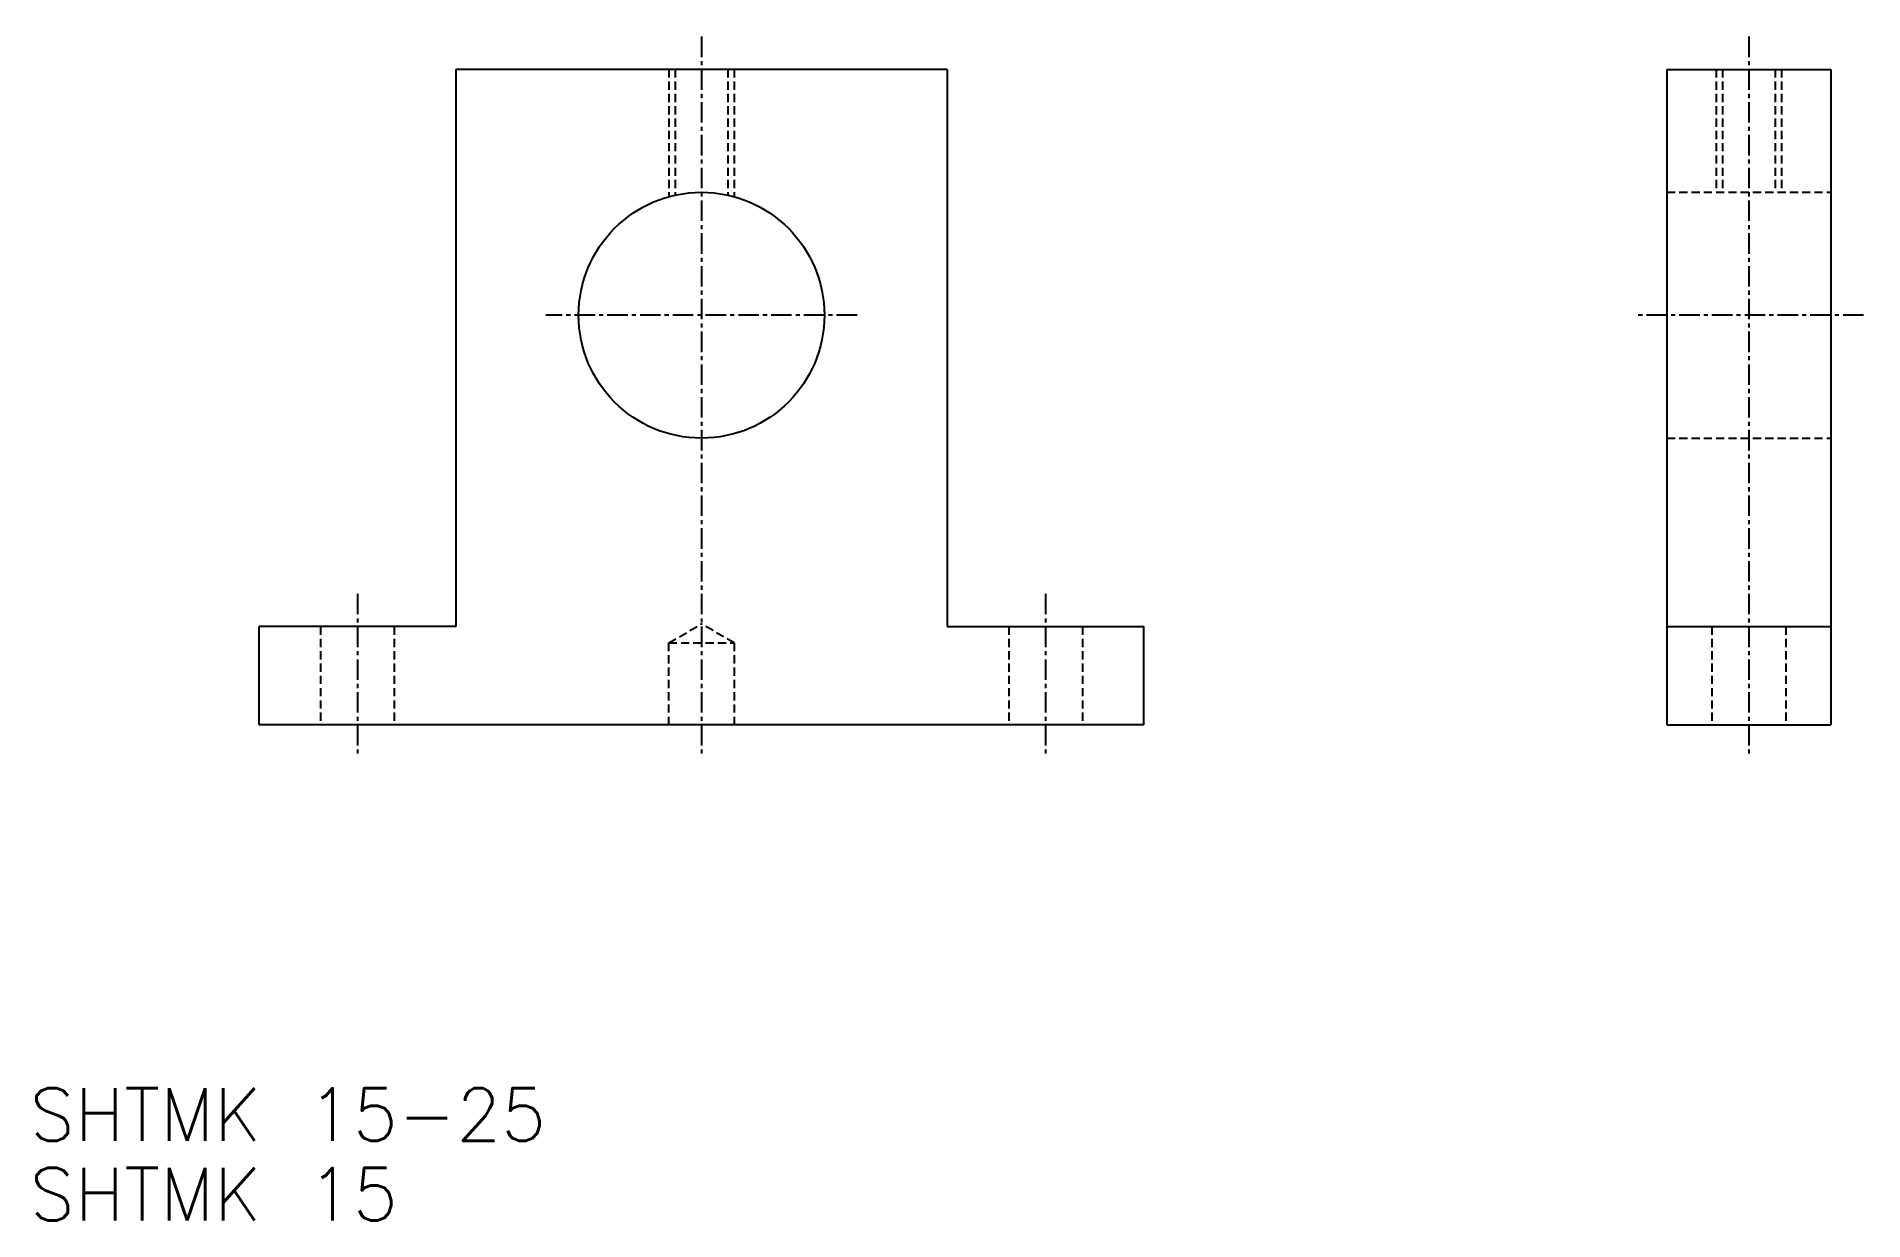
# Model space of a CAD drawing. Extents: x 977 to 1088, y 56 to 128.
import ezdxf

# ---------------------------------------------------------------- set-up
doc = ezdxf.new("R2010")
doc.units = 0
doc.linetypes.add('CENTER', pattern=[2, 1.25, -0.25, 0.25, -0.25])
doc.linetypes.add('DASHED', pattern=[0.75, 0.5, -0.25])
doc.layers.get('0').update_dxf_attribs({"linetype": 'CONTINUOUS'})
doc.layers.add('CENTER', color=1, linetype='CENTER')
doc.styles.get("Standard").update_dxf_attribs({"font": 'txt.shx', "bigfont": 'bigfont.shx'})

msp = doc.modelspace()

# ---------------------------------------------------------------- linework, layer by layer
at = {"color": 7, "linetype": 'CONTINUOUS'}
for p, q in [((1002.38, 126.02), (1002.38, 92.02)), ((1032.38, 126.02), (1002.38, 126.02)), ((1032.38, 126.02), (1032.38, 92.02)), ((1076.31, 126.02), (1076.31, 86.02)), ((1076.31, 126.02), (1086.31, 126.02)), ((1086.31, 126.02), (1086.31, 86.02)), ((990.38, 86.02), (990.38, 92.02)), ((1002.38, 92.02), (990.38, 92.02)), ((1032.38, 92.02), (1044.38, 92.02)), ((1044.38, 86.02), (1044.38, 92.02)), ((1076.31, 92.02), (1086.31, 92.02)), ((1044.38, 86.02), (990.38, 86.02)), ((1017.38, 86.02), (1017.38, 86.02)), ((1017.38, 86.02), (1017.38, 86.02)), ((1017.38, 86.02), (1017.38, 86.02)), ((1017.38, 86.02), (1017.38, 86.02)), ((1030.88, 86.02), (1030.88, 86.02)), ((1076.31, 86.02), (1086.31, 86.02))]:
    msp.add_line(p, q, dxfattribs=at)
at = {"color": 3, "linetype": 'DASHED'}
for p, q in [((1015.38, 126.02), (1015.38, 118.25)), ((1015.78, 126.02), (1015.78, 118.35)), ((1018.98, 126.02), (1018.98, 118.35)), ((1019.38, 126.02), (1019.38, 118.25)), ((1079.31, 126.02), (1079.31, 118.52)), ((1079.71, 126.02), (1079.71, 118.52)), ((1082.91, 126.02), (1082.91, 118.52)), ((1083.31, 126.02), (1083.31, 118.52)), ((1076.31, 118.52), (1086.31, 118.52)), ((1076.31, 103.52), (1086.31, 103.52)), ((994.13, 92.02), (994.13, 86.02)), ((998.63, 92.02), (998.63, 86.02)), ((1015.38, 91.02), (1017.38, 92.18)), ((1019.38, 91.02), (1017.38, 92.18)), ((1036.13, 92.02), (1036.13, 86.02)), ((1040.63, 92.02), (1040.63, 86.02)), ((1079.06, 92.02), (1079.06, 86.02)), ((1083.56, 92.02), (1083.56, 86.02)), ((1015.38, 86.02), (1015.38, 91.02)), ((1015.38, 91.02), (1019.38, 91.02)), ((1019.38, 91.02), (1019.38, 86.02))]:
    msp.add_line(p, q, dxfattribs=at)
at = {"color": 7, "linetype": 'CONTINUOUS'}
msp.add_circle((1017.38, 111.02), 7.5, dxfattribs=at)
at = {"layer": 'CENTER', "color": 1, "linetype": 'CENTER'}
for p, q in [((1017.38, 128.02), (1017.38, 84.02)), ((1081.31, 128.02), (1081.31, 84.02)), ((1026.88, 111.02), (1007.88, 111.02)), ((1088.31, 111.02), (1074.31, 111.02)), ((996.38, 94.02), (996.38, 84.02)), ((1038.38, 94.02), (1038.38, 84.02))]:
    msp.add_line(p, q, dxfattribs=at)

# ---------------------------------------------------------------- texts
at = {"color": 7, "linetype": 'CONTINUOUS'}
for s, p in [('SHTMK 15-25', (976.38, 60.65)), ('SHTMK 15', (976.38, 55.79))]:
    msp.add_text(s, height=3.2, dxfattribs=at).set_placement(p)

doc.saveas('drawing.dxf')
